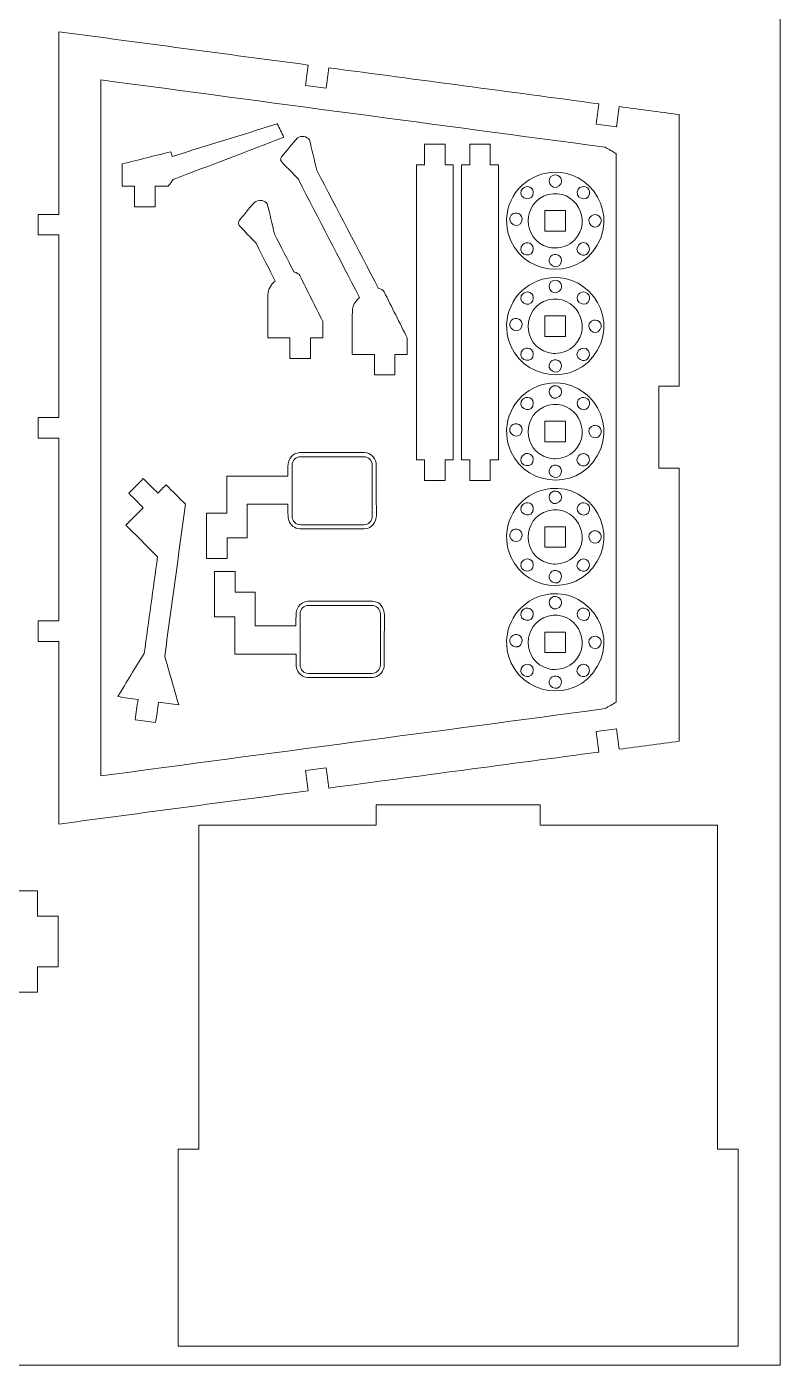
# Model space of a CAD drawing. Header units: centimetres. Extents: x -34.2 to 34.2, y -34.8 to 34.8.
# Drawn here: x 23.18 to 34.2, y -34.8 to -15.22 of the extents above; entities that cross this region are included whole.
import ezdxf

# ---------------------------------------------------------------- set-up
doc = ezdxf.new("R2010")
doc.units = ezdxf.units.CM
doc.header["$MEASUREMENT"] = 0
doc.layers.add('Camada 1', color=7, linetype='Continuous')

msp = doc.modelspace()

# ---------------------------------------------------------------- linework, layer by layer
at = {"layer": 'Camada 1', "color": 175, "lineweight": 9}
msp.add_open_spline([(-34.2, 34.8), (-34.2, 34.8), (34.2, 34.8), (34.2, 34.8), (34.2, 34.8), (34.2, 34.8), (34.2, -34.8), (34.2, -34.8), (34.2, -34.8), (34.2, -34.8), (-34.2, -34.8), (-34.2, -34.8), (-34.2, -34.8), (-34.2, -34.8), (-34.2, 34.8), (-34.2, 34.8)], degree=3, knots=[0, 0, 0, 0, 0.2, 0.2, 0.2, 0.2, 0.4, 0.4, 0.4, 0.4, 0.6, 0.6, 0.6, 0.6, 1, 1, 1, 1], dxfattribs=at)
at = {"layer": 'Camada 1', "color": 3, "lineweight": 9}
for points, knots in [([(32.42352, -20.47931), (32.52352, -20.47931), (32.62351, -20.47931), (32.72351, -20.47931), (32.72351, -20.47931), (32.72351, -19.15388), (32.72351, -17.82847), (32.72351, -16.50305), (32.72351, -16.50305), (32.43107, -16.46416), (32.13862, -16.42525), (31.84618, -16.38636), (31.84618, -16.38636), (31.83291, -16.48586), (31.81962, -16.58538), (31.80635, -16.68488), (31.80635, -16.68488), (31.70683, -16.67161), (31.60733, -16.65833), (31.50781, -16.64506), (31.50781, -16.64506), (31.5211, -16.54555), (31.53437, -16.44604), (31.54765, -16.34653), (31.54765, -16.34653), (30.23041, -16.17078), (28.91316, -15.99503), (27.59592, -15.81928), (27.59592, -15.81928), (27.58265, -15.91878), (27.56938, -16.01828), (27.55611, -16.11779), (27.55611, -16.11779), (27.4566, -16.10452), (27.35709, -16.09123), (27.25758, -16.07796), (27.25758, -16.07796), (27.27087, -15.97846), (27.28414, -15.87894), (27.29742, -15.77944), (27.29742, -15.77944), (26.08056, -15.61708), (24.86371, -15.45472), (23.64685, -15.29236), (23.64685, -15.29236), (23.64685, -16.18302), (23.64685, -17.07367), (23.64685, -17.96434), (23.64685, -17.96434), (23.54646, -17.96434), (23.44608, -17.96434), (23.34569, -17.96434), (23.34569, -17.96434), (23.34569, -18.06473), (23.34569, -18.16512), (23.34569, -18.26551), (23.34569, -18.26551), (23.44608, -18.26551), (23.54646, -18.26551), (23.64685, -18.26551), (23.64685, -18.26551), (23.64685, -19.15616), (23.64685, -20.04683), (23.64685, -20.93748), (23.64685, -20.93748), (23.54646, -20.93748), (23.44608, -20.93748), (23.34569, -20.93748), (23.34569, -20.93748), (23.34569, -21.03787), (23.34569, -21.13825), (23.34569, -21.23864), (23.34569, -21.23864), (23.44608, -21.23864), (23.54646, -21.23864), (23.64685, -21.23864), (23.64685, -21.23864), (23.64685, -22.12931), (23.64685, -23.01997), (23.64685, -23.91064), (23.64685, -23.91064), (23.54646, -23.91064), (23.44608, -23.91064), (23.34569, -23.91064), (23.34569, -23.91064), (23.34569, -24.01103), (23.34569, -24.11141), (23.34569, -24.2118), (23.34569, -24.2118), (23.44608, -24.2118), (23.54646, -24.2118), (23.64685, -24.2118), (23.64685, -24.2118), (23.64685, -25.10245), (23.64685, -25.99312), (23.64685, -26.88377), (23.64685, -26.88377), (24.86371, -26.72141), (26.08056, -26.55905), (27.29742, -26.39669), (27.29742, -26.39669), (27.28414, -26.29719), (27.27087, -26.19768), (27.25758, -26.09818), (27.25758, -26.09818), (27.35709, -26.08489), (27.4566, -26.07162), (27.55611, -26.05834), (27.55611, -26.05834), (27.56938, -26.15785), (27.58265, -26.25736), (27.59592, -26.35687), (27.59592, -26.35687), (28.91316, -26.18111), (30.23041, -26.00536), (31.54765, -25.82959), (31.54765, -25.82959), (31.53437, -25.73009), (31.5211, -25.63059), (31.50781, -25.53108), (31.50781, -25.53108), (31.60733, -25.5178), (31.70683, -25.50453), (31.80635, -25.49124), (31.80635, -25.49124), (31.81962, -25.59075), (31.83291, -25.69026), (31.84618, -25.78977), (31.84618, -25.78977), (32.13862, -25.7508), (32.43107, -25.71185), (32.72351, -25.67289), (32.72351, -25.67289), (32.72351, -24.34168), (32.72351, -23.01047), (32.72351, -21.67926), (32.72351, -21.67926), (32.62351, -21.67926), (32.52352, -21.67926), (32.42352, -21.67926), (32.42352, -21.67926), (32.42352, -21.27928), (32.42352, -20.87929), (32.42352, -20.47931)], [0, 0, 0, 0, 0.02702703, 0.02702703, 0.02702703, 0.02702703, 0.05405405, 0.05405405, 0.05405405, 0.05405405, 0.08108108, 0.08108108, 0.08108108, 0.08108108, 0.10810811, 0.10810811, 0.10810811, 0.10810811, 0.13513514, 0.13513514, 0.13513514, 0.13513514, 0.16216216, 0.16216216, 0.16216216, 0.16216216, 0.18918919, 0.18918919, 0.18918919, 0.18918919, 0.21621622, 0.21621622, 0.21621622, 0.21621622, 0.24324324, 0.24324324, 0.24324324, 0.24324324, 0.27027027, 0.27027027, 0.27027027, 0.27027027, 0.2972973, 0.2972973, 0.2972973, 0.2972973, 0.32432432, 0.32432432, 0.32432432, 0.32432432, 0.35135135, 0.35135135, 0.35135135, 0.35135135, 0.37837838, 0.37837838, 0.37837838, 0.37837838, 0.40540541, 0.40540541, 0.40540541, 0.40540541, 0.43243243, 0.43243243, 0.43243243, 0.43243243, 0.45945946, 0.45945946, 0.45945946, 0.45945946, 0.48648649, 0.48648649, 0.48648649, 0.48648649, 0.51351351, 0.51351351, 0.51351351, 0.51351351, 0.54054054, 0.54054054, 0.54054054, 0.54054054, 0.56756757, 0.56756757, 0.56756757, 0.56756757, 0.59459459, 0.59459459, 0.59459459, 0.59459459, 0.62162162, 0.62162162, 0.62162162, 0.62162162, 0.64864865, 0.64864865, 0.64864865, 0.64864865, 0.67567568, 0.67567568, 0.67567568, 0.67567568, 0.7027027, 0.7027027, 0.7027027, 0.7027027, 0.72972973, 0.72972973, 0.72972973, 0.72972973, 0.75675676, 0.75675676, 0.75675676, 0.75675676, 0.78378378, 0.78378378, 0.78378378, 0.78378378, 0.81081081, 0.81081081, 0.81081081, 0.81081081, 0.83783784, 0.83783784, 0.83783784, 0.83783784, 0.86486486, 0.86486486, 0.86486486, 0.86486486, 0.89189189, 0.89189189, 0.89189189, 0.89189189, 0.91891892, 0.91891892, 0.91891892, 0.91891892, 0.94594595, 0.94594595, 0.94594595, 0.94594595, 1, 1, 1, 1]), ([(31.63915, -25.19487), (31.69321, -25.16267), (31.74726, -25.13046), (31.80132, -25.09826), (31.80132, -25.09826), (31.80132, -22.4248), (31.80132, -19.75132), (31.80132, -17.07785), (31.80132, -17.07785), (31.74726, -17.04566), (31.69321, -17.01347), (31.63915, -16.98128), (31.63915, -16.98128), (29.18075, -16.65326), (26.72233, -16.32526), (24.26393, -15.99724), (24.26393, -15.99724), (24.26393, -19.39112), (24.26393, -22.78501), (24.26393, -26.1789), (24.26393, -26.1789), (26.72233, -25.85089), (29.18075, -25.52287), (31.63915, -25.19487)], [0, 0, 0, 0, 0.14285714, 0.14285714, 0.14285714, 0.14285714, 0.28571429, 0.28571429, 0.28571429, 0.28571429, 0.42857143, 0.42857143, 0.42857143, 0.42857143, 0.57142857, 0.57142857, 0.57142857, 0.57142857, 0.71428571, 0.71428571, 0.71428571, 0.71428571, 1, 1, 1, 1]), ([(21.27749, -25.36204), (21.28636, -25.44379), (21.29521, -25.52554), (21.30408, -25.60729), (21.30408, -25.60729), (21.20428, -25.61811), (21.10447, -25.62893), (21.00467, -25.63974), (21.00467, -25.63974), (21.04046, -25.96996), (21.07627, -26.30016), (21.11207, -26.63038), (21.11207, -26.63038), (20.58904, -26.80947), (20.06599, -26.98855), (19.54296, -27.16764), (19.54296, -27.16764), (19.57548, -27.26262), (19.608, -27.35759), (19.64052, -27.45257), (19.64052, -27.45257), (19.51712, -27.49482), (19.39372, -27.53709), (19.27032, -27.57934), (19.27032, -27.57934), (19.2378, -27.48436), (19.20527, -27.38939), (19.17275, -27.29441), (19.17275, -27.29441), (18.76146, -27.43524), (18.35016, -27.57607), (17.93887, -27.71691), (17.93887, -27.71691), (17.93887, -28.02223), (17.93887, -28.32755), (17.93887, -28.63288), (17.93887, -28.63288), (18.03926, -28.63288), (18.13966, -28.63288), (18.24005, -28.63288), (18.24005, -28.63288), (18.24005, -28.7151), (18.24005, -28.79733), (18.24005, -28.87955), (18.24005, -28.87955), (18.13966, -28.87955), (18.03926, -28.87955), (17.93887, -28.87955), (17.93887, -28.87955), (17.93887, -29.0341), (17.93887, -29.18866), (17.93887, -29.34321), (17.93887, -29.34321), (18.31261, -29.34321), (18.68635, -29.34321), (19.06009, -29.34321), (19.06009, -29.34321), (19.06009, -29.24321), (19.06009, -29.14323), (19.06009, -29.04323), (19.06009, -29.04323), (19.16009, -29.04323), (19.26008, -29.04323), (19.36008, -29.04323), (19.36008, -29.04323), (19.36008, -29.14323), (19.36008, -29.24321), (19.36008, -29.34321), (19.36008, -29.34321), (19.92756, -29.34321), (20.49504, -29.34321), (21.06252, -29.34321), (21.06252, -29.34321), (21.06252, -29.24321), (21.06252, -29.14323), (21.06252, -29.04323), (21.06252, -29.04323), (21.16252, -29.04323), (21.26251, -29.04323), (21.36251, -29.04323), (21.36251, -29.04323), (21.36251, -29.14323), (21.36251, -29.24321), (21.36251, -29.34321), (21.36251, -29.34321), (22.02062, -29.34321), (22.67874, -29.34321), (23.33686, -29.34321), (23.33686, -29.34321), (23.33686, -29.21979), (23.33686, -29.09638), (23.33686, -28.97296), (23.33686, -28.97296), (23.43725, -28.97296), (23.53763, -28.97296), (23.63802, -28.97296), (23.63802, -28.97296), (23.63802, -28.72612), (23.63802, -28.47929), (23.63802, -28.23245), (23.63802, -28.23245), (23.53763, -28.23245), (23.43725, -28.23245), (23.33686, -28.23245), (23.33686, -28.23245), (23.33686, -28.10903), (23.33686, -27.98561), (23.33686, -27.86219), (23.33686, -27.86219), (23.03384, -27.86219), (22.73083, -27.86219), (22.42782, -27.86219), (22.42782, -27.86219), (22.18824, -26.64576), (21.94867, -25.42932), (21.70909, -24.21289), (21.70909, -24.21289), (21.42272, -24.21289), (21.13636, -24.21289), (20.84999, -24.21289), (20.84999, -24.21289), (20.89268, -24.60676), (20.93539, -25.00063), (20.97809, -25.3945), (20.97809, -25.3945), (21.07789, -25.38367), (21.17768, -25.37286), (21.27749, -25.36204)], [0, 0, 0, 0, 0.03030303, 0.03030303, 0.03030303, 0.03030303, 0.06060606, 0.06060606, 0.06060606, 0.06060606, 0.09090909, 0.09090909, 0.09090909, 0.09090909, 0.12121212, 0.12121212, 0.12121212, 0.12121212, 0.15151515, 0.15151515, 0.15151515, 0.15151515, 0.18181818, 0.18181818, 0.18181818, 0.18181818, 0.21212121, 0.21212121, 0.21212121, 0.21212121, 0.24242424, 0.24242424, 0.24242424, 0.24242424, 0.27272727, 0.27272727, 0.27272727, 0.27272727, 0.3030303, 0.3030303, 0.3030303, 0.3030303, 0.33333333, 0.33333333, 0.33333333, 0.33333333, 0.36363636, 0.36363636, 0.36363636, 0.36363636, 0.39393939, 0.39393939, 0.39393939, 0.39393939, 0.42424242, 0.42424242, 0.42424242, 0.42424242, 0.45454545, 0.45454545, 0.45454545, 0.45454545, 0.48484848, 0.48484848, 0.48484848, 0.48484848, 0.51515152, 0.51515152, 0.51515152, 0.51515152, 0.54545455, 0.54545455, 0.54545455, 0.54545455, 0.57575758, 0.57575758, 0.57575758, 0.57575758, 0.60606061, 0.60606061, 0.60606061, 0.60606061, 0.63636364, 0.63636364, 0.63636364, 0.63636364, 0.66666667, 0.66666667, 0.66666667, 0.66666667, 0.6969697, 0.6969697, 0.6969697, 0.6969697, 0.72727273, 0.72727273, 0.72727273, 0.72727273, 0.75757576, 0.75757576, 0.75757576, 0.75757576, 0.78787879, 0.78787879, 0.78787879, 0.78787879, 0.81818182, 0.81818182, 0.81818182, 0.81818182, 0.84848485, 0.84848485, 0.84848485, 0.84848485, 0.87878788, 0.87878788, 0.87878788, 0.87878788, 0.90909091, 0.90909091, 0.90909091, 0.90909091, 0.93939394, 0.93939394, 0.93939394, 0.93939394, 1, 1, 1, 1]), ([(28.28907, -26.60028), (29.08899, -26.60028), (29.88891, -26.60029), (30.68883, -26.60029), (30.68883, -26.60029), (30.68883, -26.70028), (30.68883, -26.80027), (30.68883, -26.90026), (30.68883, -26.90026), (31.55391, -26.90026), (32.41899, -26.90026), (33.28407, -26.90026), (33.28407, -26.90026), (33.28407, -28.48051), (33.28407, -30.06078), (33.28407, -31.64104), (33.28407, -31.64104), (33.38405, -31.64104), (33.48405, -31.64104), (33.58403, -31.64104), (33.58403, -31.64104), (33.58401, -32.60119), (33.58397, -33.56135), (33.58395, -34.52151), (33.58395, -34.52151), (30.85389, -34.52111), (28.12384, -34.52071), (25.39378, -34.52032), (25.39378, -34.52032), (25.3938, -33.56056), (25.39381, -32.60079), (25.39384, -31.64103), (25.39384, -31.64103), (25.49382, -31.64103), (25.59382, -31.64103), (25.6938, -31.64103), (25.6938, -31.64103), (25.69381, -30.06077), (25.69381, -28.48051), (25.69383, -26.90026), (25.69383, -26.90026), (26.55891, -26.90026), (27.42399, -26.90026), (28.28907, -26.90026), (28.28907, -26.90026), (28.28907, -26.80026), (28.28907, -26.70028), (28.28907, -26.60028)], [0, 0, 0, 0, 0.07692308, 0.07692308, 0.07692308, 0.07692308, 0.15384615, 0.15384615, 0.15384615, 0.15384615, 0.23076923, 0.23076923, 0.23076923, 0.23076923, 0.30769231, 0.30769231, 0.30769231, 0.30769231, 0.38461538, 0.38461538, 0.38461538, 0.38461538, 0.46153846, 0.46153846, 0.46153846, 0.46153846, 0.53846154, 0.53846154, 0.53846154, 0.53846154, 0.61538462, 0.61538462, 0.61538462, 0.61538462, 0.69230769, 0.69230769, 0.69230769, 0.69230769, 0.76923077, 0.76923077, 0.76923077, 0.76923077, 0.84615385, 0.84615385, 0.84615385, 0.84615385, 1, 1, 1, 1])]:
    msp.add_open_spline(points, degree=3, knots=knots, dxfattribs=at)
at = {"layer": 'Camada 1', "color": 2, "lineweight": 9}
for points, knots in [([(25.24815, -17.55214), (25.27204, -17.52006), (25.29593, -17.48797), (25.31982, -17.4559), (25.31982, -17.4559), (25.85985, -17.24845), (26.39987, -17.04101), (26.93989, -16.83356), (26.93989, -16.83356), (26.90736, -16.7691), (26.87483, -16.70464), (26.8423, -16.64017), (26.8423, -16.64017), (26.33038, -16.79896), (25.81847, -16.95774), (25.30655, -17.11652), (25.30655, -17.11652), (25.29945, -17.0936), (25.29233, -17.07068), (25.28523, -17.04776), (25.28523, -17.04776), (25.04881, -17.10722), (24.81241, -17.16667), (24.576, -17.22613), (24.576, -17.22613), (24.576, -17.3348), (24.576, -17.44346), (24.576, -17.55214), (24.576, -17.55214), (24.636, -17.55214), (24.69599, -17.55214), (24.75599, -17.55214), (24.75599, -17.55214), (24.75599, -17.65213), (24.75599, -17.75213), (24.75599, -17.85212), (24.75599, -17.85212), (24.85598, -17.85212), (24.95598, -17.85212), (25.05598, -17.85212), (25.05598, -17.85212), (25.05598, -17.75213), (25.05598, -17.65213), (25.05598, -17.55214), (25.05598, -17.55214), (25.12003, -17.55214), (25.18409, -17.55214), (25.24815, -17.55214)], [0, 0, 0, 0, 0.07692308, 0.07692308, 0.07692308, 0.07692308, 0.15384615, 0.15384615, 0.15384615, 0.15384615, 0.23076923, 0.23076923, 0.23076923, 0.23076923, 0.30769231, 0.30769231, 0.30769231, 0.30769231, 0.38461538, 0.38461538, 0.38461538, 0.38461538, 0.46153846, 0.46153846, 0.46153846, 0.46153846, 0.53846154, 0.53846154, 0.53846154, 0.53846154, 0.61538462, 0.61538462, 0.61538462, 0.61538462, 0.69230769, 0.69230769, 0.69230769, 0.69230769, 0.76923077, 0.76923077, 0.76923077, 0.76923077, 0.84615385, 0.84615385, 0.84615385, 0.84615385, 1, 1, 1, 1]), ([(27.13804, -16.84594), (27.16853, -16.82573), (27.1971, -16.82252), (27.23163, -16.82507), (27.23163, -16.82507), (27.25996, -16.83138), (27.30285, -16.84937), (27.31519, -16.87205), (27.31519, -16.87205), (27.35004, -17.02031), (27.38489, -17.16858), (27.41974, -17.31684), (27.41974, -17.31684), (27.72133, -17.89408), (28.02294, -18.4713), (28.32454, -19.04854), (28.32454, -19.04854), (28.35733, -19.05364), (28.38756, -19.06952), (28.40728, -19.09722), (28.40728, -19.09722), (28.51962, -19.32235), (28.63197, -19.5475), (28.74431, -19.77263), (28.74431, -19.77263), (28.74431, -19.85262), (28.74431, -19.93262), (28.74431, -20.01262), (28.74431, -20.01262), (28.68431, -20.01262), (28.62432, -20.01262), (28.56432, -20.01262), (28.56432, -20.01262), (28.56432, -20.11261), (28.56432, -20.21261), (28.56432, -20.3126), (28.56432, -20.3126), (28.46433, -20.3126), (28.36433, -20.3126), (28.26433, -20.3126), (28.26433, -20.3126), (28.26433, -20.21261), (28.26433, -20.11261), (28.26433, -20.01262), (28.26433, -20.01262), (28.15615, -20.01262), (28.04797, -20.01262), (27.93979, -20.01262), (27.93979, -20.01262), (27.93979, -19.90774), (27.93255, -19.40084), (27.94549, -19.33812), (27.94549, -19.33812), (27.9588, -19.27361), (27.99659, -19.22222), (28.04716, -19.18177), (28.04716, -19.18177), (27.74855, -18.60478), (27.44993, -18.02778), (27.15132, -17.45078), (27.15132, -17.45078), (27.11347, -17.39764), (26.90165, -17.20931), (26.89175, -17.16726), (26.89175, -17.16726), (26.89541, -17.15168), (26.89907, -17.13612), (26.90273, -17.12054), (26.90273, -17.12054), (26.98116, -17.02901), (27.05961, -16.93747), (27.13804, -16.84594)], [0, 0, 0, 0, 0.05263158, 0.05263158, 0.05263158, 0.05263158, 0.10526316, 0.10526316, 0.10526316, 0.10526316, 0.15789474, 0.15789474, 0.15789474, 0.15789474, 0.21052632, 0.21052632, 0.21052632, 0.21052632, 0.26315789, 0.26315789, 0.26315789, 0.26315789, 0.31578947, 0.31578947, 0.31578947, 0.31578947, 0.36842105, 0.36842105, 0.36842105, 0.36842105, 0.42105263, 0.42105263, 0.42105263, 0.42105263, 0.47368421, 0.47368421, 0.47368421, 0.47368421, 0.52631579, 0.52631579, 0.52631579, 0.52631579, 0.57894737, 0.57894737, 0.57894737, 0.57894737, 0.63157895, 0.63157895, 0.63157895, 0.63157895, 0.68421053, 0.68421053, 0.68421053, 0.68421053, 0.73684211, 0.73684211, 0.73684211, 0.73684211, 0.78947368, 0.78947368, 0.78947368, 0.78947368, 0.84210526, 0.84210526, 0.84210526, 0.84210526, 0.89473684, 0.89473684, 0.89473684, 0.89473684, 1, 1, 1, 1]), ([(28.878, -21.55718), (28.918, -21.55718), (28.95799, -21.55718), (28.99799, -21.55718), (28.99799, -21.55718), (28.99799, -21.65718), (28.99799, -21.75718), (28.99799, -21.85717), (28.99799, -21.85717), (29.09799, -21.85717), (29.19798, -21.85717), (29.29798, -21.85717), (29.29798, -21.85717), (29.29798, -21.75718), (29.29798, -21.65718), (29.29798, -21.55718), (29.29798, -21.55718), (29.33797, -21.55718), (29.37798, -21.55718), (29.41798, -21.55718), (29.41798, -21.55718), (29.41798, -20.11726), (29.41798, -18.67732), (29.41798, -17.23739), (29.41798, -17.23739), (29.37798, -17.23739), (29.33797, -17.23739), (29.29798, -17.23739), (29.29798, -17.23739), (29.29798, -17.13739), (29.29798, -17.0374), (29.29798, -16.9374), (29.29798, -16.9374), (29.19798, -16.9374), (29.09799, -16.9374), (28.99799, -16.9374), (28.99799, -16.9374), (28.99799, -17.0374), (28.99799, -17.13739), (28.99799, -17.23739), (28.99799, -17.23739), (28.95799, -17.23739), (28.918, -17.23739), (28.878, -17.23739), (28.878, -17.23739), (28.878, -18.67732), (28.878, -20.11726), (28.878, -21.55718)], [0, 0, 0, 0, 0.07692308, 0.07692308, 0.07692308, 0.07692308, 0.15384615, 0.15384615, 0.15384615, 0.15384615, 0.23076923, 0.23076923, 0.23076923, 0.23076923, 0.30769231, 0.30769231, 0.30769231, 0.30769231, 0.38461538, 0.38461538, 0.38461538, 0.38461538, 0.46153846, 0.46153846, 0.46153846, 0.46153846, 0.53846154, 0.53846154, 0.53846154, 0.53846154, 0.61538462, 0.61538462, 0.61538462, 0.61538462, 0.69230769, 0.69230769, 0.69230769, 0.69230769, 0.76923077, 0.76923077, 0.76923077, 0.76923077, 0.84615385, 0.84615385, 0.84615385, 0.84615385, 1, 1, 1, 1]), ([(29.53798, -21.55718), (29.57797, -21.55718), (29.61797, -21.55718), (29.65797, -21.55718), (29.65797, -21.55718), (29.65797, -21.65718), (29.65797, -21.75718), (29.65797, -21.85717), (29.65797, -21.85717), (29.75796, -21.85717), (29.85796, -21.85717), (29.95795, -21.85717), (29.95795, -21.85717), (29.95795, -21.75718), (29.95795, -21.65718), (29.95795, -21.55718), (29.95795, -21.55718), (29.99795, -21.55718), (30.03796, -21.55718), (30.07795, -21.55718), (30.07795, -21.55718), (30.07795, -20.11726), (30.07795, -18.67732), (30.07795, -17.23739), (30.07795, -17.23739), (30.03796, -17.23739), (29.99795, -17.23739), (29.95795, -17.23739), (29.95795, -17.23739), (29.95795, -17.13739), (29.95795, -17.0374), (29.95795, -16.9374), (29.95795, -16.9374), (29.85796, -16.9374), (29.75796, -16.9374), (29.65797, -16.9374), (29.65797, -16.9374), (29.65797, -17.0374), (29.65797, -17.13739), (29.65797, -17.23739), (29.65797, -17.23739), (29.61797, -17.23739), (29.57797, -17.23739), (29.53798, -17.23739), (29.53798, -17.23739), (29.53798, -18.67732), (29.53798, -20.11726), (29.53798, -21.55718)], [0, 0, 0, 0, 0.07692308, 0.07692308, 0.07692308, 0.07692308, 0.15384615, 0.15384615, 0.15384615, 0.15384615, 0.23076923, 0.23076923, 0.23076923, 0.23076923, 0.30769231, 0.30769231, 0.30769231, 0.30769231, 0.38461538, 0.38461538, 0.38461538, 0.38461538, 0.46153846, 0.46153846, 0.46153846, 0.46153846, 0.53846154, 0.53846154, 0.53846154, 0.53846154, 0.61538462, 0.61538462, 0.61538462, 0.61538462, 0.69230769, 0.69230769, 0.69230769, 0.69230769, 0.76923077, 0.76923077, 0.76923077, 0.76923077, 0.84615385, 0.84615385, 0.84615385, 0.84615385, 1, 1, 1, 1]), ([(30.22216, -18.24218), (30.12063, -17.86331), (30.34587, -17.47309), (30.72479, -17.37162), (30.72479, -17.37162), (31.33438, -17.20838), (31.83983, -17.86708), (31.52434, -18.41362), (31.52434, -18.41362), (31.20887, -18.96013), (30.38549, -18.85169), (30.22216, -18.24218)], [0, 0, 0, 0, 0.25, 0.25, 0.25, 0.25, 0.5, 0.5, 0.5, 0.5, 1, 1, 1, 1]), ([(27.17211, -18.85722), (27.15426, -18.83216), (27.1275, -18.81678), (27.09823, -18.80992), (27.09823, -18.80992), (27.09528, -18.80945), (27.09231, -18.809), (27.08935, -18.80854), (27.08935, -18.80854), (26.99368, -18.62341), (26.898, -18.43826), (26.80233, -18.25314), (26.80233, -18.25314), (26.76747, -18.10487), (26.73261, -17.95662), (26.69776, -17.80836), (26.69776, -17.80836), (26.67835, -17.77272), (26.56927, -17.72134), (26.49154, -17.80836), (26.49154, -17.80836), (26.46719, -17.83561), (26.28051, -18.0527), (26.27433, -18.07892), (26.27433, -18.07892), (26.27799, -18.0945), (26.28165, -18.11008), (26.28531, -18.12564), (26.28531, -18.12564), (26.36817, -18.21278), (26.45105, -18.29994), (26.53391, -18.38708), (26.53391, -18.38708), (26.62661, -18.57199), (26.7193, -18.75688), (26.812, -18.94178), (26.812, -18.94178), (26.75031, -18.99114), (26.71066, -19.05564), (26.70462, -19.13578), (26.70462, -19.13578), (26.70463, -19.34807), (26.70465, -19.56035), (26.70465, -19.77263), (26.70465, -19.77263), (26.81284, -19.77263), (26.92102, -19.77263), (27.0292, -19.77262), (27.0292, -19.77262), (27.0292, -19.87261), (27.02921, -19.9726), (27.02921, -20.07259), (27.02921, -20.07259), (27.12921, -20.07259), (27.2292, -20.07259), (27.3292, -20.07259), (27.3292, -20.07259), (27.3292, -19.9726), (27.32919, -19.8726), (27.32919, -19.7726), (27.32919, -19.7726), (27.38917, -19.7726), (27.44917, -19.7726), (27.50917, -19.7726), (27.50917, -19.7726), (27.50916, -19.6926), (27.50916, -19.6126), (27.50916, -19.5326), (27.50916, -19.5326), (27.39681, -19.30747), (27.28446, -19.08234), (27.17211, -18.85722)], [0, 0, 0, 0, 0.05263158, 0.05263158, 0.05263158, 0.05263158, 0.10526316, 0.10526316, 0.10526316, 0.10526316, 0.15789474, 0.15789474, 0.15789474, 0.15789474, 0.21052632, 0.21052632, 0.21052632, 0.21052632, 0.26315789, 0.26315789, 0.26315789, 0.26315789, 0.31578947, 0.31578947, 0.31578947, 0.31578947, 0.36842105, 0.36842105, 0.36842105, 0.36842105, 0.42105263, 0.42105263, 0.42105263, 0.42105263, 0.47368421, 0.47368421, 0.47368421, 0.47368421, 0.52631579, 0.52631579, 0.52631579, 0.52631579, 0.57894737, 0.57894737, 0.57894737, 0.57894737, 0.63157895, 0.63157895, 0.63157895, 0.63157895, 0.68421053, 0.68421053, 0.68421053, 0.68421053, 0.73684211, 0.73684211, 0.73684211, 0.73684211, 0.78947368, 0.78947368, 0.78947368, 0.78947368, 0.84210526, 0.84210526, 0.84210526, 0.84210526, 0.89473684, 0.89473684, 0.89473684, 0.89473684, 1, 1, 1, 1]), ([(30.22216, -19.78392), (30.12063, -19.40504), (30.34587, -19.01483), (30.72479, -18.91336), (30.72479, -18.91336), (31.33438, -18.75012), (31.83983, -19.40881), (31.52434, -19.95535), (31.52434, -19.95535), (31.20887, -20.50187), (30.38549, -20.39342), (30.22216, -19.78392)], [0, 0, 0, 0, 0.25, 0.25, 0.25, 0.25, 0.5, 0.5, 0.5, 0.5, 1, 1, 1, 1]), ([(30.22216, -21.32566), (30.12063, -20.94678), (30.34587, -20.55656), (30.72479, -20.45509), (30.72479, -20.45509), (31.33438, -20.29186), (31.83983, -20.95055), (31.52434, -21.49709), (31.52434, -21.49709), (31.20887, -22.0436), (30.38549, -21.93516), (30.22216, -21.32566)], [0, 0, 0, 0, 0.25, 0.25, 0.25, 0.25, 0.5, 0.5, 0.5, 0.5, 1, 1, 1, 1]), ([(26.10485, -21.91357), (26.10485, -21.91357), (26.10485, -21.79199), (26.10485, -21.79199), (26.10485, -21.79199), (26.10485, -21.79199), (26.99993, -21.79199), (26.99993, -21.79199), (26.99993, -21.79199), (26.99993, -21.79199), (26.99994, -21.65122), (26.99994, -21.65122), (26.99994, -21.65122), (27.00588, -21.54491), (27.05859, -21.45746), (27.17223, -21.44872), (27.17223, -21.44872), (27.48845, -21.44872), (27.80466, -21.44873), (28.1209, -21.44873), (28.1209, -21.44873), (28.21008, -21.45559), (28.27129, -21.51836), (28.28729, -21.59881), (28.28729, -21.59881), (28.28926, -21.85346), (28.2912, -22.10812), (28.29316, -22.36277), (28.29316, -22.36277), (28.28723, -22.46908), (28.2345, -22.5565), (28.12089, -22.56527), (28.12089, -22.56527), (27.80465, -22.56527), (27.48844, -22.56526), (27.17221, -22.56526), (27.17221, -22.56526), (27.09324, -22.55916), (27.03892, -22.51349), (27.01306, -22.44024), (27.01306, -22.44024), (26.99831, -22.39846), (26.99748, -22.2922), (26.99851, -22.20473), (26.99851, -22.20473), (26.99851, -22.20473), (26.40391, -22.20473), (26.40391, -22.20473), (26.40391, -22.20473), (26.40391, -22.20473), (26.40391, -22.6982), (26.40391, -22.6982), (26.40391, -22.6982), (26.30563, -22.6982), (26.20734, -22.6982), (26.10906, -22.6982), (26.10906, -22.6982), (26.10906, -22.7982), (26.10906, -22.89818), (26.10906, -22.99818), (26.10906, -22.99818), (26.00868, -22.99818), (25.90828, -22.99819), (25.8079, -22.99818), (25.8079, -22.99818), (25.8079, -22.83592), (25.8079, -22.67364), (25.8079, -22.51136), (25.8079, -22.51136), (25.8079, -22.51136), (25.8079, -22.33704), (25.8079, -22.33704), (25.8079, -22.33704), (25.8079, -22.33704), (26.10485, -22.33704), (26.10485, -22.33704), (26.10485, -22.33704), (26.10485, -22.33704), (26.10485, -21.91357), (26.10485, -21.91357)], [0, 0, 0, 0, 0.04761905, 0.04761905, 0.04761905, 0.04761905, 0.0952381, 0.0952381, 0.0952381, 0.0952381, 0.14285714, 0.14285714, 0.14285714, 0.14285714, 0.19047619, 0.19047619, 0.19047619, 0.19047619, 0.23809524, 0.23809524, 0.23809524, 0.23809524, 0.28571429, 0.28571429, 0.28571429, 0.28571429, 0.33333333, 0.33333333, 0.33333333, 0.33333333, 0.38095238, 0.38095238, 0.38095238, 0.38095238, 0.42857143, 0.42857143, 0.42857143, 0.42857143, 0.47619048, 0.47619048, 0.47619048, 0.47619048, 0.52380952, 0.52380952, 0.52380952, 0.52380952, 0.57142857, 0.57142857, 0.57142857, 0.57142857, 0.61904762, 0.61904762, 0.61904762, 0.61904762, 0.66666667, 0.66666667, 0.66666667, 0.66666667, 0.71428571, 0.71428571, 0.71428571, 0.71428571, 0.76190476, 0.76190476, 0.76190476, 0.76190476, 0.80952381, 0.80952381, 0.80952381, 0.80952381, 0.85714286, 0.85714286, 0.85714286, 0.85714286, 0.9047619, 0.9047619, 0.9047619, 0.9047619, 1, 1, 1, 1]), ([(25.10464, -25.10064), (25.20371, -25.11419), (25.30278, -25.12772), (25.40185, -25.14126), (25.40185, -25.14126), (25.33344, -24.90346), (25.26503, -24.66564), (25.19662, -24.42782), (25.19662, -24.42782), (25.29786, -23.68685), (25.39908, -22.94588), (25.50033, -22.20491), (25.50033, -22.20491), (25.40584, -22.1104), (25.31136, -22.01588), (25.21686, -21.92138), (25.21686, -21.92138), (25.17657, -21.96167), (25.13626, -22.00196), (25.09596, -22.04225), (25.09596, -22.04225), (25.02526, -21.97153), (24.95455, -21.90082), (24.88386, -21.8301), (24.88386, -21.8301), (24.81287, -21.90108), (24.74188, -21.97205), (24.67088, -22.04303), (24.67088, -22.04303), (24.74158, -22.11374), (24.81228, -22.18446), (24.88297, -22.25518), (24.88297, -22.25518), (24.79812, -22.34003), (24.71326, -22.42486), (24.6284, -22.50971), (24.6284, -22.50971), (24.78274, -22.66408), (24.93708, -22.81847), (25.09141, -22.97284), (25.09141, -22.97284), (25.02678, -23.44397), (24.96217, -23.9151), (24.89754, -24.38622), (24.89754, -24.38622), (24.76802, -24.59723), (24.63852, -24.80824), (24.50902, -25.01924), (24.50902, -25.01924), (24.60809, -25.03279), (24.70717, -25.04632), (24.80624, -25.05986), (24.80624, -25.05986), (24.7927, -25.15894), (24.77917, -25.25802), (24.76562, -25.35709), (24.76562, -25.35709), (24.86509, -25.37069), (24.96455, -25.38429), (25.06402, -25.39788), (25.06402, -25.39788), (25.07756, -25.2988), (25.0911, -25.19971), (25.10464, -25.10064)], [0, 0, 0, 0, 0.05882353, 0.05882353, 0.05882353, 0.05882353, 0.11764706, 0.11764706, 0.11764706, 0.11764706, 0.17647059, 0.17647059, 0.17647059, 0.17647059, 0.23529412, 0.23529412, 0.23529412, 0.23529412, 0.29411765, 0.29411765, 0.29411765, 0.29411765, 0.35294118, 0.35294118, 0.35294118, 0.35294118, 0.41176471, 0.41176471, 0.41176471, 0.41176471, 0.47058824, 0.47058824, 0.47058824, 0.47058824, 0.52941176, 0.52941176, 0.52941176, 0.52941176, 0.58823529, 0.58823529, 0.58823529, 0.58823529, 0.64705882, 0.64705882, 0.64705882, 0.64705882, 0.70588235, 0.70588235, 0.70588235, 0.70588235, 0.76470588, 0.76470588, 0.76470588, 0.76470588, 0.82352941, 0.82352941, 0.82352941, 0.82352941, 0.88235294, 0.88235294, 0.88235294, 0.88235294, 1, 1, 1, 1]), ([(30.22216, -22.86739), (30.12063, -22.48852), (30.34587, -22.0983), (30.72479, -21.99683), (30.72479, -21.99683), (31.33438, -21.83359), (31.83983, -22.49228), (31.52434, -23.03882), (31.52434, -23.03882), (31.20887, -23.58534), (30.38549, -23.4769), (30.22216, -22.86739)], [0, 0, 0, 0, 0.25, 0.25, 0.25, 0.25, 0.5, 0.5, 0.5, 0.5, 1, 1, 1, 1]), ([(26.22238, -24.27524), (26.22238, -24.27524), (26.22238, -24.39683), (26.22238, -24.39683), (26.22238, -24.39683), (26.22238, -24.39683), (27.11746, -24.39683), (27.11746, -24.39683), (27.11746, -24.39683), (27.11746, -24.39683), (27.11747, -24.5376), (27.11747, -24.5376), (27.11747, -24.5376), (27.12341, -24.64391), (27.17611, -24.73135), (27.28975, -24.7401), (27.28975, -24.7401), (27.60598, -24.7401), (27.92219, -24.74009), (28.23843, -24.74009), (28.23843, -24.74009), (28.32761, -24.73322), (28.38882, -24.67045), (28.40482, -24.59), (28.40482, -24.59), (28.40679, -24.33535), (28.40873, -24.0807), (28.41069, -23.82605), (28.41069, -23.82605), (28.40476, -23.71974), (28.35203, -23.63232), (28.23841, -23.62355), (28.23841, -23.62355), (27.92218, -23.62355), (27.60597, -23.62356), (27.28974, -23.62356), (27.28974, -23.62356), (27.21077, -23.62966), (27.15645, -23.67533), (27.13059, -23.74858), (27.13059, -23.74858), (27.11584, -23.79036), (27.11501, -23.89662), (27.11604, -23.98409), (27.11604, -23.98409), (27.11604, -23.98409), (26.52144, -23.98409), (26.52144, -23.98409), (26.52144, -23.98409), (26.52144, -23.98409), (26.52144, -23.49061), (26.52144, -23.49061), (26.52144, -23.49061), (26.42316, -23.49061), (26.32487, -23.49061), (26.22659, -23.49061), (26.22659, -23.49061), (26.22659, -23.39062), (26.22659, -23.29063), (26.22659, -23.19064), (26.22659, -23.19064), (26.12621, -23.19064), (26.02581, -23.19062), (25.92543, -23.19064), (25.92543, -23.19064), (25.92543, -23.3529), (25.92543, -23.51518), (25.92543, -23.67745), (25.92543, -23.67745), (25.92543, -23.67745), (25.92543, -23.85178), (25.92543, -23.85178), (25.92543, -23.85178), (25.92543, -23.85178), (26.22238, -23.85178), (26.22238, -23.85178), (26.22238, -23.85178), (26.22238, -23.85178), (26.22238, -24.27524), (26.22238, -24.27524)], [0, 0, 0, 0, 0.04761905, 0.04761905, 0.04761905, 0.04761905, 0.0952381, 0.0952381, 0.0952381, 0.0952381, 0.14285714, 0.14285714, 0.14285714, 0.14285714, 0.19047619, 0.19047619, 0.19047619, 0.19047619, 0.23809524, 0.23809524, 0.23809524, 0.23809524, 0.28571429, 0.28571429, 0.28571429, 0.28571429, 0.33333333, 0.33333333, 0.33333333, 0.33333333, 0.38095238, 0.38095238, 0.38095238, 0.38095238, 0.42857143, 0.42857143, 0.42857143, 0.42857143, 0.47619048, 0.47619048, 0.47619048, 0.47619048, 0.52380952, 0.52380952, 0.52380952, 0.52380952, 0.57142857, 0.57142857, 0.57142857, 0.57142857, 0.61904762, 0.61904762, 0.61904762, 0.61904762, 0.66666667, 0.66666667, 0.66666667, 0.66666667, 0.71428571, 0.71428571, 0.71428571, 0.71428571, 0.76190476, 0.76190476, 0.76190476, 0.76190476, 0.80952381, 0.80952381, 0.80952381, 0.80952381, 0.85714286, 0.85714286, 0.85714286, 0.85714286, 0.9047619, 0.9047619, 0.9047619, 0.9047619, 1, 1, 1, 1]), ([(30.22216, -24.40913), (30.12063, -24.03025), (30.34587, -23.64004), (30.72479, -23.53856), (30.72479, -23.53856), (31.33438, -23.37533), (31.83983, -24.03402), (31.52434, -24.58056), (31.52434, -24.58056), (31.20887, -25.12708), (30.38549, -25.01863), (30.22216, -24.40913)], [0, 0, 0, 0, 0.25, 0.25, 0.25, 0.25, 0.5, 0.5, 0.5, 0.5, 1, 1, 1, 1])]:
    msp.add_open_spline(points, degree=3, knots=knots, dxfattribs=at)
at = {"layer": 'Camada 1', "color": 1, "lineweight": 9}
for points, knots in [([(30.88531, -17.38968), (30.97282, -17.36614), (31.04646, -17.48057), (30.96672, -17.54623), (30.96672, -17.54623), (30.84996, -17.6424), (30.74815, -17.4266), (30.88531, -17.38968)], [0, 0, 0, 0, 0.33333333, 0.33333333, 0.33333333, 0.33333333, 1, 1, 1, 1]), ([(30.41287, -17.61626), (30.44403, -17.53075), (30.57966, -17.53705), (30.58775, -17.63926), (30.58775, -17.63926), (30.59969, -17.7903), (30.36419, -17.74993), (30.41287, -17.61626)], [0, 0, 0, 0, 0.33333333, 0.33333333, 0.33333333, 0.33333333, 1, 1, 1, 1]), ([(30.80519, -18.44239), (30.83869, -18.45098), (30.8736, -18.45823), (30.9081, -18.45594), (30.9081, -18.45594), (31.01327, -18.44896), (31.10311, -18.42564), (31.18929, -18.33948), (31.18929, -18.33948), (31.47262, -18.05614), (31.19241, -17.57047), (30.80519, -17.67419), (30.80519, -17.67419), (30.41806, -17.77784), (30.41694, -18.34268), (30.80519, -18.44239)], [0, 0, 0, 0, 0.2, 0.2, 0.2, 0.2, 0.4, 0.4, 0.4, 0.4, 0.6, 0.6, 0.6, 0.6, 1, 1, 1, 1]), ([(31.24575, -17.59542), (31.29819, -17.52055), (31.42749, -17.56234), (31.40872, -17.66298), (31.40872, -17.66298), (31.381, -17.81168), (31.16422, -17.71184), (31.24575, -17.59542)], [0, 0, 0, 0, 0.33333333, 0.33333333, 0.33333333, 0.33333333, 1, 1, 1, 1]), ([(30.26508, -17.97607), (30.32374, -17.90621), (30.44902, -17.95873), (30.42153, -18.05758), (30.42153, -18.05758), (30.38097, -18.20338), (30.17373, -18.08491), (30.26508, -17.97607)], [0, 0, 0, 0, 0.33333333, 0.33333333, 0.33333333, 0.33333333, 1, 1, 1, 1]), ([(31.43832, -17.98412), (31.51257, -17.93216), (31.6204, -18.0147), (31.56826, -18.10336), (31.56826, -18.10336), (31.49151, -18.23382), (31.32157, -18.06586), (31.43832, -17.98412)], [0, 0, 0, 0, 0.33333333, 0.33333333, 0.33333333, 0.33333333, 1, 1, 1, 1]), ([(30.41287, -18.43829), (30.44403, -18.35278), (30.57966, -18.35906), (30.58775, -18.46128), (30.58775, -18.46128), (30.59971, -18.61231), (30.36419, -18.57197), (30.41287, -18.43829)], [0, 0, 0, 0, 0.33333333, 0.33333333, 0.33333333, 0.33333333, 1, 1, 1, 1]), ([(31.39385, -18.41753), (31.44582, -18.49189), (31.36321, -18.59957), (31.27463, -18.54746), (31.27463, -18.54746), (31.14409, -18.47066), (31.31225, -18.3008), (31.39385, -18.41753)], [0, 0, 0, 0, 0.33333333, 0.33333333, 0.33333333, 0.33333333, 1, 1, 1, 1]), ([(30.83956, -18.58142), (30.89821, -18.51157), (31.02347, -18.5641), (30.99599, -18.66293), (30.99599, -18.66293), (30.95543, -18.80874), (30.74819, -18.69026), (30.83956, -18.58142)], [0, 0, 0, 0, 0.33333333, 0.33333333, 0.33333333, 0.33333333, 1, 1, 1, 1]), ([(30.88531, -18.93142), (30.97282, -18.90787), (31.04646, -19.0223), (30.96672, -19.08797), (30.96672, -19.08797), (30.84996, -19.18414), (30.74815, -18.96834), (30.88531, -18.93142)], [0, 0, 0, 0, 0.33333333, 0.33333333, 0.33333333, 0.33333333, 1, 1, 1, 1]), ([(30.41287, -19.158), (30.44403, -19.07249), (30.57966, -19.07879), (30.58775, -19.18099), (30.58775, -19.18099), (30.59969, -19.33204), (30.36419, -19.29167), (30.41287, -19.158)], [0, 0, 0, 0, 0.33333333, 0.33333333, 0.33333333, 0.33333333, 1, 1, 1, 1]), ([(30.80519, -19.98413), (30.83869, -19.99272), (30.8736, -19.99997), (30.9081, -19.99768), (30.9081, -19.99768), (31.01327, -19.99069), (31.10311, -19.96738), (31.18929, -19.88122), (31.18929, -19.88122), (31.47262, -19.59787), (31.19241, -19.11221), (30.80519, -19.21592), (30.80519, -19.21592), (30.41806, -19.31958), (30.41694, -19.88442), (30.80519, -19.98413)], [0, 0, 0, 0, 0.2, 0.2, 0.2, 0.2, 0.4, 0.4, 0.4, 0.4, 0.6, 0.6, 0.6, 0.6, 1, 1, 1, 1]), ([(31.24575, -19.13716), (31.29819, -19.06229), (31.42749, -19.10407), (31.40872, -19.20472), (31.40872, -19.20472), (31.381, -19.35342), (31.16422, -19.25358), (31.24575, -19.13716)], [0, 0, 0, 0, 0.33333333, 0.33333333, 0.33333333, 0.33333333, 1, 1, 1, 1]), ([(30.26508, -19.51781), (30.32374, -19.44794), (30.44902, -19.50047), (30.42153, -19.59931), (30.42153, -19.59931), (30.38097, -19.74511), (30.17373, -19.62665), (30.26508, -19.51781)], [0, 0, 0, 0, 0.33333333, 0.33333333, 0.33333333, 0.33333333, 1, 1, 1, 1]), ([(31.43832, -19.52586), (31.51257, -19.4739), (31.6204, -19.55644), (31.56826, -19.64509), (31.56826, -19.64509), (31.49151, -19.77556), (31.32157, -19.60759), (31.43832, -19.52586)], [0, 0, 0, 0, 0.33333333, 0.33333333, 0.33333333, 0.33333333, 1, 1, 1, 1]), ([(30.41287, -19.98002), (30.44403, -19.89451), (30.57966, -19.9008), (30.58775, -20.00302), (30.58775, -20.00302), (30.59971, -20.15405), (30.36419, -20.1137), (30.41287, -19.98002)], [0, 0, 0, 0, 0.33333333, 0.33333333, 0.33333333, 0.33333333, 1, 1, 1, 1]), ([(31.39385, -19.95926), (31.44582, -20.03363), (31.36321, -20.1413), (31.27463, -20.0892), (31.27463, -20.0892), (31.14409, -20.0124), (31.31225, -19.84254), (31.39385, -19.95926)], [0, 0, 0, 0, 0.33333333, 0.33333333, 0.33333333, 0.33333333, 1, 1, 1, 1]), ([(30.83956, -20.12316), (30.89821, -20.05331), (31.02347, -20.10583), (30.99599, -20.20466), (30.99599, -20.20466), (30.95543, -20.35048), (30.74819, -20.232), (30.83956, -20.12316)], [0, 0, 0, 0, 0.33333333, 0.33333333, 0.33333333, 0.33333333, 1, 1, 1, 1]), ([(30.88531, -20.47315), (30.97282, -20.44961), (31.04646, -20.56404), (30.96672, -20.6297), (30.96672, -20.6297), (30.84996, -20.72587), (30.74815, -20.51008), (30.88531, -20.47315)], [0, 0, 0, 0, 0.33333333, 0.33333333, 0.33333333, 0.33333333, 1, 1, 1, 1]), ([(30.41287, -20.69974), (30.44403, -20.61422), (30.57966, -20.62052), (30.58775, -20.72273), (30.58775, -20.72273), (30.59969, -20.87377), (30.36419, -20.8334), (30.41287, -20.69974)], [0, 0, 0, 0, 0.33333333, 0.33333333, 0.33333333, 0.33333333, 1, 1, 1, 1]), ([(30.80519, -21.52586), (30.83869, -21.53446), (30.8736, -21.5417), (30.9081, -21.53941), (30.9081, -21.53941), (31.01327, -21.53243), (31.10311, -21.50911), (31.18929, -21.42295), (31.18929, -21.42295), (31.47262, -21.13961), (31.19241, -20.65394), (30.80519, -20.75766), (30.80519, -20.75766), (30.41806, -20.86132), (30.41694, -21.42616), (30.80519, -21.52586)], [0, 0, 0, 0, 0.2, 0.2, 0.2, 0.2, 0.4, 0.4, 0.4, 0.4, 0.6, 0.6, 0.6, 0.6, 1, 1, 1, 1]), ([(31.24575, -20.67889), (31.29819, -20.60402), (31.42749, -20.64581), (31.40872, -20.74645), (31.40872, -20.74645), (31.381, -20.89516), (31.16422, -20.79532), (31.24575, -20.67889)], [0, 0, 0, 0, 0.33333333, 0.33333333, 0.33333333, 0.33333333, 1, 1, 1, 1]), ([(30.26508, -21.05954), (30.32374, -20.98968), (30.44902, -21.0422), (30.42153, -21.14105), (30.42153, -21.14105), (30.38097, -21.28685), (30.17373, -21.16838), (30.26508, -21.05954)], [0, 0, 0, 0, 0.33333333, 0.33333333, 0.33333333, 0.33333333, 1, 1, 1, 1]), ([(31.43832, -21.0676), (31.51257, -21.01564), (31.6204, -21.09817), (31.56826, -21.18683), (31.56826, -21.18683), (31.49151, -21.31729), (31.32157, -21.14933), (31.43832, -21.0676)], [0, 0, 0, 0, 0.33333333, 0.33333333, 0.33333333, 0.33333333, 1, 1, 1, 1]), ([(27.18406, -22.50527), (27.18406, -22.50527), (28.10903, -22.50527), (28.10903, -22.50527), (28.10903, -22.50527), (28.17719, -22.50527), (28.23316, -22.4493), (28.23316, -22.38114), (28.23316, -22.38114), (28.23316, -22.38114), (28.23316, -21.63284), (28.23316, -21.63284), (28.23316, -21.63284), (28.23316, -21.56468), (28.17719, -21.50872), (28.10903, -21.50872), (28.10903, -21.50872), (28.10903, -21.50872), (27.18406, -21.50872), (27.18406, -21.50872), (27.18406, -21.50872), (27.1159, -21.50872), (27.05993, -21.56468), (27.05993, -21.63284), (27.05993, -21.63284), (27.05993, -21.63284), (27.05993, -22.38114), (27.05993, -22.38114), (27.05993, -22.38114), (27.05993, -22.4493), (27.1159, -22.50527), (27.18406, -22.50527)], [0, 0, 0, 0, 0.11111111, 0.11111111, 0.11111111, 0.11111111, 0.22222222, 0.22222222, 0.22222222, 0.22222222, 0.33333333, 0.33333333, 0.33333333, 0.33333333, 0.44444444, 0.44444444, 0.44444444, 0.44444444, 0.55555556, 0.55555556, 0.55555556, 0.55555556, 0.66666667, 0.66666667, 0.66666667, 0.66666667, 0.77777778, 0.77777778, 0.77777778, 0.77777778, 1, 1, 1, 1]), ([(30.41287, -21.52176), (30.44403, -21.43625), (30.57966, -21.44254), (30.58775, -21.54475), (30.58775, -21.54475), (30.59971, -21.69578), (30.36419, -21.65544), (30.41287, -21.52176)], [0, 0, 0, 0, 0.33333333, 0.33333333, 0.33333333, 0.33333333, 1, 1, 1, 1]), ([(31.39385, -21.501), (31.44582, -21.57536), (31.36321, -21.68304), (31.27463, -21.63094), (31.27463, -21.63094), (31.14409, -21.55414), (31.31225, -21.38428), (31.39385, -21.501)], [0, 0, 0, 0, 0.33333333, 0.33333333, 0.33333333, 0.33333333, 1, 1, 1, 1]), ([(30.83956, -21.6649), (30.89821, -21.59504), (31.02347, -21.64757), (30.99599, -21.7464), (30.99599, -21.7464), (30.95543, -21.89221), (30.74819, -21.77374), (30.83956, -21.6649)], [0, 0, 0, 0, 0.33333333, 0.33333333, 0.33333333, 0.33333333, 1, 1, 1, 1]), ([(30.88531, -22.01489), (30.97282, -21.99134), (31.04646, -22.10578), (30.96672, -22.17144), (30.96672, -22.17144), (30.84996, -22.26761), (30.74815, -22.05181), (30.88531, -22.01489)], [0, 0, 0, 0, 0.33333333, 0.33333333, 0.33333333, 0.33333333, 1, 1, 1, 1]), ([(30.41287, -22.24147), (30.44403, -22.15596), (30.57966, -22.16226), (30.58775, -22.26446), (30.58775, -22.26446), (30.59969, -22.41551), (30.36419, -22.37514), (30.41287, -22.24147)], [0, 0, 0, 0, 0.33333333, 0.33333333, 0.33333333, 0.33333333, 1, 1, 1, 1]), ([(30.80519, -23.0676), (30.83869, -23.07619), (30.8736, -23.08344), (30.9081, -23.08115), (30.9081, -23.08115), (31.01327, -23.07416), (31.10311, -23.05085), (31.18929, -22.96469), (31.18929, -22.96469), (31.47262, -22.68134), (31.19241, -22.19568), (30.80519, -22.2994), (30.80519, -22.2994), (30.41806, -22.40305), (30.41694, -22.96789), (30.80519, -23.0676)], [0, 0, 0, 0, 0.2, 0.2, 0.2, 0.2, 0.4, 0.4, 0.4, 0.4, 0.6, 0.6, 0.6, 0.6, 1, 1, 1, 1]), ([(31.24575, -22.22063), (31.29819, -22.14576), (31.42749, -22.18754), (31.40872, -22.28819), (31.40872, -22.28819), (31.381, -22.43689), (31.16422, -22.33705), (31.24575, -22.22063)], [0, 0, 0, 0, 0.33333333, 0.33333333, 0.33333333, 0.33333333, 1, 1, 1, 1]), ([(30.26508, -22.60128), (30.32374, -22.53142), (30.44902, -22.58394), (30.42153, -22.68278), (30.42153, -22.68278), (30.38097, -22.82858), (30.17373, -22.71012), (30.26508, -22.60128)], [0, 0, 0, 0, 0.33333333, 0.33333333, 0.33333333, 0.33333333, 1, 1, 1, 1]), ([(31.43832, -22.60933), (31.51257, -22.55737), (31.6204, -22.63991), (31.56826, -22.72856), (31.56826, -22.72856), (31.49151, -22.85903), (31.32157, -22.69106), (31.43832, -22.60933)], [0, 0, 0, 0, 0.33333333, 0.33333333, 0.33333333, 0.33333333, 1, 1, 1, 1]), ([(30.41287, -23.0635), (30.44403, -22.97798), (30.57966, -22.98427), (30.58775, -23.08649), (30.58775, -23.08649), (30.59971, -23.23752), (30.36419, -23.19718), (30.41287, -23.0635)], [0, 0, 0, 0, 0.33333333, 0.33333333, 0.33333333, 0.33333333, 1, 1, 1, 1]), ([(31.39385, -23.04274), (31.44582, -23.1171), (31.36321, -23.22478), (31.27463, -23.17267), (31.27463, -23.17267), (31.14409, -23.09587), (31.31225, -22.92601), (31.39385, -23.04274)], [0, 0, 0, 0, 0.33333333, 0.33333333, 0.33333333, 0.33333333, 1, 1, 1, 1]), ([(30.83956, -23.20663), (30.89821, -23.13678), (31.02347, -23.1893), (30.99599, -23.28814), (30.99599, -23.28814), (30.95543, -23.43395), (30.74819, -23.31547), (30.83956, -23.20663)], [0, 0, 0, 0, 0.33333333, 0.33333333, 0.33333333, 0.33333333, 1, 1, 1, 1]), ([(27.30159, -23.68355), (27.30159, -23.68355), (28.22656, -23.68355), (28.22656, -23.68355), (28.22656, -23.68355), (28.29472, -23.68355), (28.35069, -23.73952), (28.35069, -23.80768), (28.35069, -23.80768), (28.35069, -23.80768), (28.35069, -24.55597), (28.35069, -24.55597), (28.35069, -24.55597), (28.35069, -24.62413), (28.29472, -24.6801), (28.22656, -24.6801), (28.22656, -24.6801), (28.22656, -24.6801), (27.30159, -24.6801), (27.30159, -24.6801), (27.30159, -24.6801), (27.23343, -24.6801), (27.17746, -24.62413), (27.17746, -24.55597), (27.17746, -24.55597), (27.17746, -24.55597), (27.17746, -23.80768), (27.17746, -23.80768), (27.17746, -23.80768), (27.17746, -23.73952), (27.23343, -23.68355), (27.30159, -23.68355)], [0, 0, 0, 0, 0.11111111, 0.11111111, 0.11111111, 0.11111111, 0.22222222, 0.22222222, 0.22222222, 0.22222222, 0.33333333, 0.33333333, 0.33333333, 0.33333333, 0.44444444, 0.44444444, 0.44444444, 0.44444444, 0.55555556, 0.55555556, 0.55555556, 0.55555556, 0.66666667, 0.66666667, 0.66666667, 0.66666667, 0.77777778, 0.77777778, 0.77777778, 0.77777778, 1, 1, 1, 1]), ([(30.88531, -23.55662), (30.97282, -23.53308), (31.04646, -23.64751), (30.96672, -23.71318), (30.96672, -23.71318), (30.84996, -23.80934), (30.74815, -23.59355), (30.88531, -23.55662)], [0, 0, 0, 0, 0.33333333, 0.33333333, 0.33333333, 0.33333333, 1, 1, 1, 1]), ([(31.24575, -23.76236), (31.29819, -23.6875), (31.42749, -23.72928), (31.40872, -23.82992), (31.40872, -23.82992), (31.381, -23.97863), (31.16422, -23.87879), (31.24575, -23.76236)], [0, 0, 0, 0, 0.33333333, 0.33333333, 0.33333333, 0.33333333, 1, 1, 1, 1]), ([(30.41287, -23.78321), (30.44403, -23.6977), (30.57966, -23.704), (30.58775, -23.8062), (30.58775, -23.8062), (30.59969, -23.95724), (30.36419, -23.91688), (30.41287, -23.78321)], [0, 0, 0, 0, 0.33333333, 0.33333333, 0.33333333, 0.33333333, 1, 1, 1, 1]), ([(30.80519, -24.60934), (30.83869, -24.61793), (30.8736, -24.62518), (30.9081, -24.62288), (30.9081, -24.62288), (31.01327, -24.6159), (31.10311, -24.59258), (31.18929, -24.50642), (31.18929, -24.50642), (31.47262, -24.22308), (31.19241, -23.73742), (30.80519, -23.84113), (30.80519, -23.84113), (30.41806, -23.94479), (30.41694, -24.50963), (30.80519, -24.60934)], [0, 0, 0, 0, 0.2, 0.2, 0.2, 0.2, 0.4, 0.4, 0.4, 0.4, 0.6, 0.6, 0.6, 0.6, 1, 1, 1, 1]), ([(30.26508, -24.14302), (30.32374, -24.07315), (30.44902, -24.12568), (30.42153, -24.22452), (30.42153, -24.22452), (30.38097, -24.37032), (30.17373, -24.25186), (30.26508, -24.14302)], [0, 0, 0, 0, 0.33333333, 0.33333333, 0.33333333, 0.33333333, 1, 1, 1, 1]), ([(31.43832, -24.15107), (31.51257, -24.09911), (31.6204, -24.18164), (31.56826, -24.2703), (31.56826, -24.2703), (31.49151, -24.40076), (31.32157, -24.2328), (31.43832, -24.15107)], [0, 0, 0, 0, 0.33333333, 0.33333333, 0.33333333, 0.33333333, 1, 1, 1, 1]), ([(31.39385, -24.58447), (31.44582, -24.65884), (31.36321, -24.76651), (31.27463, -24.71441), (31.27463, -24.71441), (31.14409, -24.63761), (31.31225, -24.46775), (31.39385, -24.58447)], [0, 0, 0, 0, 0.33333333, 0.33333333, 0.33333333, 0.33333333, 1, 1, 1, 1]), ([(30.41287, -24.60523), (30.44403, -24.51972), (30.57966, -24.52601), (30.58775, -24.62822), (30.58775, -24.62822), (30.59971, -24.77926), (30.36419, -24.73891), (30.41287, -24.60523)], [0, 0, 0, 0, 0.33333333, 0.33333333, 0.33333333, 0.33333333, 1, 1, 1, 1]), ([(30.83956, -24.74837), (30.89821, -24.67852), (31.02347, -24.73104), (30.99599, -24.82987), (30.99599, -24.82987), (30.95543, -24.97568), (30.74819, -24.85721), (30.83956, -24.74837)], [0, 0, 0, 0, 0.33333333, 0.33333333, 0.33333333, 0.33333333, 1, 1, 1, 1])]:
    msp.add_open_spline(points, degree=3, knots=knots, dxfattribs=at)
at = {"layer": 'Camada 1', "lineweight": 9}
for points in [[(31.06021, -17.90762), (31.06021, -18.00802), (31.06021, -18.1084), (31.06021, -18.20879), (31.06021, -18.20879), (30.95982, -18.20879), (30.85944, -18.20879), (30.75905, -18.20879), (30.75905, -18.20879), (30.75905, -18.1084), (30.75905, -18.00802), (30.75905, -17.90762), (30.75905, -17.90762), (30.85944, -17.90762), (30.95982, -17.90762), (31.06021, -17.90762)], [(31.06021, -19.44936), (31.06021, -19.54975), (31.06021, -19.65013), (31.06021, -19.75052), (31.06021, -19.75052), (30.95982, -19.75052), (30.85944, -19.75052), (30.75905, -19.75052), (30.75905, -19.75052), (30.75905, -19.65013), (30.75905, -19.54975), (30.75905, -19.44936), (30.75905, -19.44936), (30.85944, -19.44936), (30.95982, -19.44936), (31.06021, -19.44936)], [(31.06021, -20.9911), (31.06021, -21.09149), (31.06021, -21.19187), (31.06021, -21.29226), (31.06021, -21.29226), (30.95982, -21.29226), (30.85944, -21.29226), (30.75905, -21.29226), (30.75905, -21.29226), (30.75905, -21.19187), (30.75905, -21.09149), (30.75905, -20.9911), (30.75905, -20.9911), (30.85944, -20.9911), (30.95982, -20.9911), (31.06021, -20.9911)], [(31.06021, -22.53283), (31.06021, -22.63322), (31.06021, -22.7336), (31.06021, -22.834), (31.06021, -22.834), (30.95982, -22.834), (30.85944, -22.834), (30.75905, -22.834), (30.75905, -22.834), (30.75905, -22.7336), (30.75905, -22.63322), (30.75905, -22.53283), (30.75905, -22.53283), (30.85944, -22.53283), (30.95982, -22.53283), (31.06021, -22.53283)], [(31.06021, -24.07457), (31.06021, -24.17496), (31.06021, -24.27534), (31.06021, -24.37573), (31.06021, -24.37573), (30.95982, -24.37573), (30.85944, -24.37573), (30.75905, -24.37573), (30.75905, -24.37573), (30.75905, -24.27534), (30.75905, -24.17496), (30.75905, -24.07457), (30.75905, -24.07457), (30.85944, -24.07457), (30.95982, -24.07457), (31.06021, -24.07457)]]:
    msp.add_open_spline(points, degree=3, knots=[0, 0, 0, 0, 0.2, 0.2, 0.2, 0.2, 0.4, 0.4, 0.4, 0.4, 0.6, 0.6, 0.6, 0.6, 1, 1, 1, 1], dxfattribs=at)

doc.saveas('drawing.dxf')
